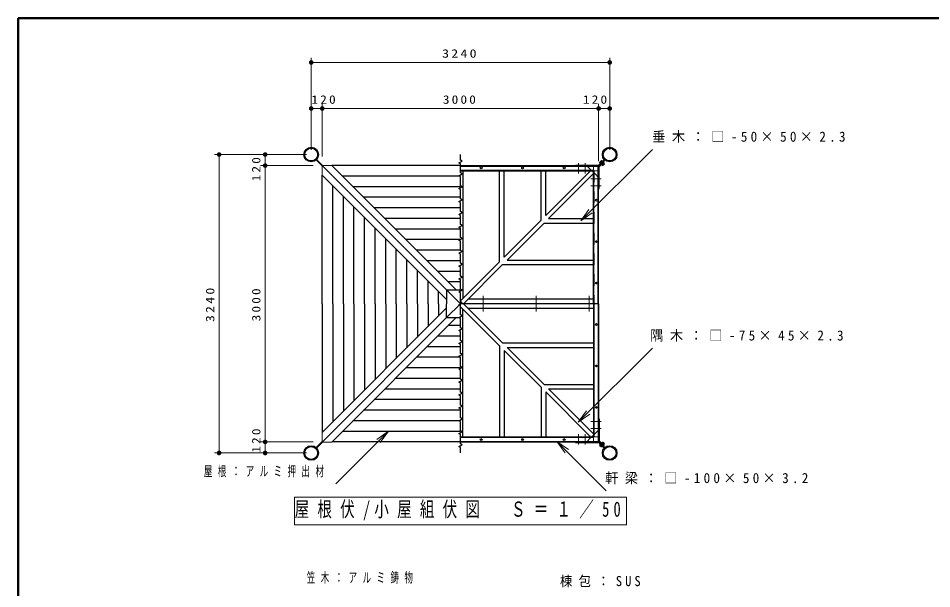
# Model space of a CAD drawing. Units: millimetres on the paper, scale 1:50. Extents: x -365 to 143, y 0 to 257.
# Drawn here: x -365 to -166.7, y 133.1 to 257 of the extents above; entities that cross this region are included whole.
import ezdxf

# ---------------------------------------------------------------- set-up
doc = ezdxf.new("R2010")
doc.units = ezdxf.units.MM
doc.linetypes.add('USER1', pattern=[4.5, 2.5, -2])
doc.linetypes.add('USER2', pattern=[6, 3, -1, 1, -1])
doc.layers.add('LY_1', color=7, linetype='Continuous', lineweight=25)
doc.layers.add('LY_2', color=7, linetype='Continuous', lineweight=13)
doc.styles.add('ＭＳ ゴシック', font='')
doc.styles.get('ＭＳ ゴシック').set_extended_font_data('MS Gothic')

# ---------------------------------------------------------------- blocks, each defined once
blk = doc.blocks.new('filled_dot')
at = {"color": 0, "linetype": 'Continuous', "lineweight": -2, "const_width": 1.25}
blk.add_lwpolyline([(-0.625, 0, 1), (0.625, 0, 1)], format="xyb", close=True, dxfattribs=at)
blk = doc.blocks.new('open_arrow')
at = {"color": 0, "linetype": 'Continuous', "lineweight": -2}
blk.add_lwpolyline([(7.5, 1.25), (0, 0), (7.5, -1.25)], dxfattribs=at)

msp = doc.modelspace()

# ---------------------------------------------------------------- linework, layer by layer
at = {"layer": 'LY_1', "lineweight": 13}
for p, q in [((-301.401, 228.404), (-301.401, 248.404)), ((-236.601, 228.404), (-236.601, 248.404)), ((-301.401, 247.404), (-236.601, 247.404)), ((-299.001, 226.985), (-299.001, 238.404)), ((-239.001, 226.004), (-239.001, 238.404)), ((-301.401, 237.404), (-295.511, 237.404)), ((-299.001, 237.404), (-239.001, 237.404)), ((-242.521, 237.404), (-236.601, 237.404)), ((-242.876, 212.995), (-227.342, 228.529)), ((-302.401, 227.404), (-322.401, 227.404)), ((-321.401, 162.604), (-321.401, 227.404)), ((-311.401, 221.484), (-311.401, 227.404)), ((-300.982, 225.004), (-312.401, 225.004)), ((-311.401, 165.004), (-311.401, 225.004)), ((-269.001, 195.64), (-269.001, 195.004)), ((-269.001, 194.368), (-269.001, 195.004)), ((-243.415, 169.285), (-227.342, 185.359)), ((-311.401, 162.604), (-311.401, 168.494)), ((-284.648, 167.323), (-296.09, 155.881)), ((-300.982, 165.004), (-312.401, 165.004)), ((-248.051, 165.104), (-237.347, 154.4)), ((-302.401, 162.604), (-322.401, 162.604)), ((-305.029, 153.04), (-305.029, 146.984)), ((-232.973, 153.04), (-305.029, 153.04)), ((-232.973, 146.984), (-232.973, 153.04)), ((-305.029, 146.984), (-232.973, 146.984))]:
    msp.add_line(p, q, dxfattribs=at)
at = {"layer": 'LY_1'}
for p, q in [((-300.349, 226.225), (-299.047, 224.924)), ((-300.221, 226.352), (-298.92, 225.051)), ((-237.652, 226.225), (-238.881, 224.997)), ((-237.78, 226.352), (-238.852, 225.28)), ((-238.812, 225.693), (-238.416, 226.089)), ((-238.275, 225.947), (-238.416, 226.089)), ((-244.001, 225.004), (-244.001, 225.124)), ((-244.001, 225.124), (-239.061, 225.124)), ((-244.001, 225.004), (-239.061, 225.004)), ((-239.001, 220.004), (-239.001, 224.944)), ((-237.82, 225.803), (-238.881, 224.742)), ((-238.881, 220.004), (-238.881, 224.944)), ((-238.852, 225.28), (-238.725, 225.152)), ((-238.671, 225.551), (-238.812, 225.693)), ((-238.586, 225.636), (-238.728, 225.777)), ((-238.685, 225.537), (-238.261, 225.961)), ((-238.64, 225.492), (-238.685, 225.537)), ((-238.36, 225.862), (-238.501, 226.004)), ((-238.385, 225.237), (-238.34, 225.192)), ((-238.34, 225.192), (-237.916, 225.616)), ((-238.326, 225.206), (-238.142, 225.022)), ((-238.216, 225.916), (-238.261, 225.961)), ((-238.241, 225.291), (-238.02, 225.07)), ((-238.142, 225.022), (-237.746, 225.418)), ((-238.02, 225.07), (-237.794, 225.297)), ((-238.015, 225.517), (-237.794, 225.297)), ((-237.961, 225.662), (-237.916, 225.616)), ((-237.947, 225.93), (-237.82, 225.803)), ((-237.93, 225.602), (-237.746, 225.418)), ((-240.737, 223.904), (-250.501, 214.14)), ((-240.101, 223.268), (-249.864, 213.504)), ((-238.881, 220.004), (-239.001, 220.004)), ((-251.501, 213.14), (-259.501, 205.14)), ((-250.864, 212.504), (-258.864, 204.504)), ((-260.501, 204.14), (-269.001, 195.64)), ((-259.864, 203.504), (-268.364, 195.004)), ((-239.101, 195.004), (-269.001, 195.004)), ((-239.101, 195.004), (-269.001, 195.004)), ((-239.101, 195.004), (-269.001, 195.004)), ((-239.101, 195.004), (-269.001, 195.004)), ((-260.501, 185.868), (-269.001, 194.368)), ((-259.864, 186.504), (-268.364, 195.004)), ((-251.501, 176.868), (-259.501, 184.868)), ((-250.864, 177.504), (-258.864, 185.504)), ((-240.101, 166.74), (-249.864, 176.504)), ((-240.737, 166.104), (-250.501, 175.868)), ((-238.881, 170.004), (-239.001, 170.004)), ((-239.001, 170.004), (-239.001, 165.064)), ((-238.881, 170.004), (-238.881, 165.064)), ((-300.349, 163.783), (-299.047, 165.084)), ((-300.221, 163.656), (-298.92, 164.957)), ((-244.001, 165.004), (-244.001, 164.884)), ((-244.001, 165.004), (-239.061, 165.004)), ((-244.001, 164.884), (-239.061, 164.884)), ((-237.82, 164.205), (-238.881, 165.266)), ((-237.652, 163.783), (-238.881, 165.011)), ((-238.852, 164.728), (-238.725, 164.855)), ((-237.78, 163.656), (-238.852, 164.728)), ((-238.385, 164.771), (-238.34, 164.816)), ((-238.34, 164.816), (-237.916, 164.392)), ((-238.326, 164.802), (-238.142, 164.986)), ((-238.241, 164.717), (-238.02, 164.938)), ((-238.142, 164.986), (-237.746, 164.59)), ((-238.02, 164.938), (-237.794, 164.711)), ((-238.015, 164.491), (-237.794, 164.711)), ((-238.671, 164.457), (-238.812, 164.315)), ((-238.812, 164.315), (-238.416, 163.919)), ((-238.586, 164.372), (-238.728, 164.23)), ((-238.64, 164.516), (-238.685, 164.471)), ((-238.685, 164.471), (-238.261, 164.047)), ((-238.36, 164.146), (-238.501, 164.004)), ((-238.275, 164.061), (-238.416, 163.919)), ((-238.216, 164.092), (-238.261, 164.047)), ((-237.961, 164.346), (-237.916, 164.392)), ((-237.947, 164.078), (-237.82, 164.205)), ((-237.93, 164.406), (-237.746, 164.59))]:
    msp.add_line(p, q, dxfattribs=at)
at = {"layer": 'LY_1', "color": 131}
for p, q in [((-272.001, 198.004), (-299.047, 225.051)), ((-272.001, 198.004), (-299.047, 225.051)), ((-272.001, 198.004), (-299.047, 225.051)), ((-269.915, 198.004), (-296.961, 225.051)), ((-272.001, 195.918), (-299.047, 222.965)), ((-272.001, 195.918), (-299.047, 222.965)), ((-268.501, 223.904), (-268.501, 196.14)), ((-260.501, 204.14), (-260.501, 223.904)), ((-259.501, 205.14), (-259.501, 223.904)), ((-251.501, 213.14), (-251.501, 223.904)), ((-250.501, 214.14), (-250.501, 223.904)), ((-250.864, 212.504), (-240.101, 212.504)), ((-249.864, 213.504), (-240.101, 213.504)), ((-258.864, 204.504), (-240.101, 204.504)), ((-259.864, 203.504), (-240.101, 203.504)), ((-272.001, 194.09), (-299.047, 167.043)), ((-268.501, 166.104), (-268.501, 193.868)), ((-272.001, 192.004), (-299.047, 164.957)), ((-272.001, 192.004), (-299.047, 164.957)), ((-272.001, 192.004), (-299.047, 164.957)), ((-269.915, 192.004), (-296.961, 164.957)), ((-269.915, 192.004), (-296.961, 164.957)), ((-259.864, 186.504), (-240.101, 186.504)), ((-260.501, 185.868), (-260.501, 166.104)), ((-259.501, 184.868), (-259.501, 166.104)), ((-258.864, 185.504), (-240.101, 185.504)), ((-251.501, 176.868), (-251.501, 166.104)), ((-250.864, 177.504), (-240.101, 177.504)), ((-249.864, 176.504), (-240.101, 176.504)), ((-250.501, 175.868), (-250.501, 166.104))]:
    msp.add_line(p, q, dxfattribs=at)
at = {"layer": 'LY_1', "color": 131, "lineweight": 13}
for p, q in [((-296.961, 225.051), (-299.047, 225.051)), ((-299.047, 222.965), (-299.047, 225.051)), ((-299.047, 222.965), (-299.047, 225.051)), ((-299.047, 167.043), (-299.047, 164.957)), ((-296.961, 164.957), (-299.047, 164.957)), ((-296.961, 164.957), (-299.047, 164.957))]:
    msp.add_line(p, q, dxfattribs=at)
at = {"layer": 'LY_1', "color": 4}
for p, q in [((-269.001, 225.004), (-296.915, 225.004)), ((-269.001, 225.004), (-240.101, 225.004)), ((-240.101, 225.004), (-240.101, 224.904)), ((-299.001, 195.004), (-299.001, 222.918)), ((-299.001, 195.004), (-299.001, 222.918)), ((-239.001, 223.904), (-239.101, 223.904)), ((-239.001, 195.004), (-239.001, 223.904)), ((-299.001, 195.004), (-299.001, 167.09)), ((-239.001, 195.004), (-239.001, 166.104)), ((-269.001, 165.004), (-296.915, 165.004)), ((-269.001, 165.004), (-296.915, 165.004)), ((-269.001, 165.004), (-240.101, 165.004)), ((-240.101, 165.004), (-240.101, 165.104)), ((-239.001, 166.104), (-239.101, 166.104))]:
    msp.add_line(p, q, dxfattribs=at)
at = {"layer": 'LY_1', "color": 40}
for p, q in [((-269.001, 224.904), (-239.101, 224.904)), ((-239.101, 195.004), (-239.101, 224.904)), ((-269.001, 223.984), (-240.021, 223.984)), ((-269.001, 223.904), (-240.101, 223.904)), ((-240.101, 195.004), (-240.101, 223.904)), ((-240.021, 195.004), (-240.021, 223.984)), ((-240.101, 195.004), (-240.101, 166.104)), ((-240.021, 195.004), (-240.021, 166.024)), ((-239.101, 195.004), (-239.101, 165.104)), ((-269.001, 166.104), (-240.101, 166.104)), ((-269.001, 166.024), (-240.021, 166.024)), ((-269.001, 165.104), (-239.101, 165.104))]:
    msp.add_line(p, q, dxfattribs=at)
at = {"layer": 'LY_1', "color": 2}
for p, q in [((-244.001, 225.124), (-239.061, 225.124)), ((-244.001, 225.124), (-244.001, 225.004)), ((-244.001, 225.004), (-239.001, 225.004)), ((-239.001, 220.004), (-239.001, 225.004)), ((-238.881, 220.004), (-238.881, 224.944)), ((-240.001, 223.404), (-240.601, 224.004)), ((-239.001, 220.004), (-238.881, 220.004)), ((-272.001, 198.004), (-269.001, 198.004)), ((-269.001, 195.004), (-272.001, 198.004)), ((-272.001, 198.004), (-272.001, 195.004)), ((-269.001, 195.004), (-272.001, 198.004)), ((-272.001, 198.004), (-272.001, 195.004)), ((-269.001, 195.004), (-272.001, 198.004)), ((-269.001, 195.004), (-272.001, 192.004)), ((-272.001, 192.004), (-272.001, 195.004)), ((-269.001, 195.004), (-272.001, 192.004)), ((-269.001, 195.004), (-272.001, 192.004)), ((-272.001, 192.004), (-269.001, 192.004)), ((-272.001, 192.004), (-269.001, 192.004)), ((-239.001, 170.004), (-239.001, 165.004)), ((-239.001, 170.004), (-238.881, 170.004)), ((-238.881, 170.004), (-238.881, 165.064)), ((-240.001, 166.604), (-240.601, 166.004)), ((-244.001, 165.004), (-239.001, 165.004)), ((-244.001, 164.884), (-244.001, 165.004)), ((-244.001, 164.884), (-239.061, 164.884))]:
    msp.add_line(p, q, dxfattribs=at)
at = {"layer": 'LY_1', "linetype": 'USER2', "lineweight": 13}
for p, q in [((-243.401, 225.559), (-243.401, 223.32)), ((-241.901, 225.559), (-241.901, 223.32)), ((-238.446, 222.104), (-240.685, 222.104)), ((-238.446, 220.604), (-240.685, 220.604)), ((-264.048, 195.004), (-264.048, 196.698)), ((-264.048, 195.004), (-264.048, 196.698)), ((-252.554, 195.004), (-252.554, 196.698)), ((-252.554, 195.004), (-252.554, 196.698)), ((-241.06, 195.004), (-241.06, 196.698)), ((-241.06, 195.004), (-241.06, 196.698)), ((-264.048, 195.004), (-264.048, 193.31)), ((-264.048, 195.004), (-264.048, 193.31)), ((-252.554, 195.004), (-252.554, 193.31)), ((-252.554, 195.004), (-252.554, 193.31)), ((-241.06, 195.004), (-241.06, 193.31)), ((-241.06, 195.004), (-241.06, 193.31)), ((-238.446, 169.404), (-240.685, 169.404)), ((-243.401, 164.449), (-243.401, 166.688)), ((-241.901, 164.449), (-241.901, 166.688)), ((-238.446, 167.904), (-240.685, 167.904))]:
    msp.add_line(p, q, dxfattribs=at)
at = {"layer": 'LY_1', "color": 2, "linetype": 'USER1', "lineweight": 13}
for p, q in [((-240.601, 224.004), (-241.721, 225.124)), ((-238.881, 222.284), (-240.001, 223.404)), ((-238.881, 167.724), (-240.001, 166.604)), ((-240.601, 166.004), (-241.721, 164.884))]:
    msp.add_line(p, q, dxfattribs=at)
at = {"layer": 'LY_1', "color": 4, "linetype": 'USER1', "lineweight": 13}
for p, q in [((-240.101, 224.904), (-240.101, 224.004)), ((-240.101, 224.004), (-269.001, 224.004)), ((-240.001, 223.904), (-240.001, 195.004)), ((-239.101, 223.904), (-240.001, 223.904)), ((-240.001, 166.104), (-240.001, 195.004)), ((-240.101, 166.004), (-269.001, 166.004)), ((-240.101, 165.104), (-240.101, 166.004)), ((-239.101, 166.104), (-240.001, 166.104))]:
    msp.add_line(p, q, dxfattribs=at)
at = {"layer": 'LY_1', "color": 12}
for p, q in [((-269.001, 222.725), (-294.635, 222.725)), ((-296.721, 195.004), (-296.721, 220.639)), ((-296.721, 195.004), (-296.721, 220.639)), ((-269.001, 220.426), (-292.336, 220.426)), ((-294.422, 195.004), (-294.422, 218.34)), ((-294.422, 195.004), (-294.422, 218.34)), ((-269.001, 218.127), (-290.038, 218.127)), ((-292.124, 195.004), (-292.124, 216.041)), ((-292.124, 195.004), (-292.124, 216.041)), ((-269.001, 215.828), (-287.739, 215.828)), ((-289.825, 195.004), (-289.825, 213.742)), ((-289.825, 195.004), (-289.825, 213.742)), ((-269.001, 213.529), (-285.44, 213.529)), ((-287.526, 195.004), (-287.526, 211.443)), ((-287.526, 195.004), (-287.526, 211.443)), ((-269.001, 211.231), (-283.141, 211.231)), ((-285.227, 195.004), (-285.227, 209.145)), ((-285.227, 195.004), (-285.227, 209.145)), ((-269.001, 208.932), (-280.842, 208.932)), ((-282.928, 195.004), (-282.928, 206.846)), ((-282.928, 195.004), (-282.928, 206.846)), ((-269.001, 206.633), (-278.544, 206.633)), ((-280.63, 195.004), (-280.63, 204.547)), ((-280.63, 195.004), (-280.63, 204.547)), ((-269.001, 204.334), (-276.245, 204.334)), ((-278.331, 195.004), (-278.331, 202.248)), ((-278.331, 195.004), (-278.331, 202.248)), ((-269.001, 202.035), (-273.946, 202.035)), ((-276.032, 195.004), (-276.032, 199.95)), ((-276.032, 195.004), (-276.032, 199.95)), ((-269.001, 199.737), (-271.647, 199.737)), ((-273.733, 195.004), (-273.733, 197.651)), ((-273.733, 195.004), (-273.733, 197.651)), ((-296.721, 195.004), (-296.721, 169.369)), ((-294.422, 195.004), (-294.422, 171.668)), ((-292.124, 195.004), (-292.124, 173.967)), ((-289.825, 195.004), (-289.825, 176.266)), ((-287.526, 195.004), (-287.526, 178.564)), ((-285.227, 195.004), (-285.227, 180.863)), ((-282.928, 195.004), (-282.928, 183.162)), ((-280.63, 195.004), (-280.63, 185.461)), ((-278.331, 195.004), (-278.331, 187.76)), ((-276.032, 195.004), (-276.032, 190.058)), ((-273.733, 195.004), (-273.733, 192.357)), ((-269.001, 190.271), (-271.647, 190.271)), ((-269.001, 190.271), (-271.647, 190.271)), ((-269.001, 187.972), (-273.946, 187.972)), ((-269.001, 187.972), (-273.946, 187.972)), ((-269.001, 185.674), (-276.245, 185.674)), ((-269.001, 185.674), (-276.245, 185.674)), ((-269.001, 183.375), (-278.544, 183.375)), ((-269.001, 183.375), (-278.544, 183.375)), ((-269.001, 181.076), (-280.842, 181.076)), ((-269.001, 181.076), (-280.842, 181.076)), ((-269.001, 178.777), (-283.141, 178.777)), ((-269.001, 178.777), (-283.141, 178.777)), ((-269.001, 176.478), (-285.44, 176.478)), ((-269.001, 176.478), (-285.44, 176.478)), ((-269.001, 174.18), (-287.739, 174.18)), ((-269.001, 174.18), (-287.739, 174.18)), ((-269.001, 171.881), (-290.038, 171.881)), ((-269.001, 171.881), (-290.038, 171.881)), ((-269.001, 169.582), (-292.336, 169.582)), ((-269.001, 169.582), (-292.336, 169.582)), ((-269.001, 167.283), (-294.635, 167.283)), ((-269.001, 167.283), (-294.635, 167.283))]:
    msp.add_line(p, q, dxfattribs=at)
at = {"layer": 'LY_1', "color": 1}
for p, q in [((-240.101, 196.004), (-267.364, 196.004)), ((-240.101, 194.004), (-267.364, 194.004))]:
    msp.add_line(p, q, dxfattribs=at)
at = {"layer": 'LY_1'}
msp.add_lwpolyline([(-269.001, 162.604), (-269.001, 163.804), (-269.347, 164.004), (-268.654, 164.404), (-269.001, 164.604), (-269.001, 166.604), (-269.347, 166.804), (-268.654, 167.204), (-269.001, 167.404), (-269.001, 169.404), (-269.347, 169.604), (-268.654, 170.004), (-269.001, 170.204), (-269.001, 172.204), (-269.347, 172.404), (-268.654, 172.804), (-269.001, 173.004), (-269.001, 175.004), (-269.347, 175.204), (-268.654, 175.604), (-269.001, 175.804), (-269.001, 177.804), (-269.347, 178.004), (-268.654, 178.404), (-269.001, 178.604), (-269.001, 180.604), (-269.347, 180.804), (-268.654, 181.204), (-269.001, 181.404), (-269.001, 183.404), (-269.347, 183.604), (-268.654, 184.004), (-269.001, 184.204), (-269.001, 186.204), (-269.347, 186.404), (-268.654, 186.804), (-269.001, 187.004), (-269.001, 189.004), (-269.347, 189.204), (-268.654, 189.604), (-269.001, 189.804), (-269.001, 191.804), (-269.347, 192.004), (-268.654, 192.404), (-269.001, 192.604), (-269.001, 194.604), (-269.347, 194.804), (-268.654, 195.204), (-269.001, 195.404), (-269.001, 197.404), (-269.347, 197.604), (-268.654, 198.004), (-269.001, 198.204), (-269.001, 200.204), (-269.347, 200.404), (-268.654, 200.804), (-269.001, 201.004), (-269.001, 203.004), (-269.347, 203.204), (-268.654, 203.604), (-269.001, 203.804), (-269.001, 205.804), (-269.347, 206.004), (-268.654, 206.404), (-269.001, 206.604), (-269.001, 208.604), (-269.347, 208.804), (-268.654, 209.204), (-269.001, 209.404), (-269.001, 211.404), (-269.347, 211.604), (-268.654, 212.004), (-269.001, 212.204), (-269.001, 214.204), (-269.347, 214.404), (-268.654, 214.804), (-269.001, 215.004), (-269.001, 217.004), (-269.347, 217.204), (-268.654, 217.604), (-269.001, 217.804), (-269.001, 219.804), (-269.347, 220.004), (-268.654, 220.404), (-269.001, 220.604), (-269.001, 222.604), (-269.347, 222.804), (-268.654, 223.204), (-269.001, 223.404), (-269.001, 225.404), (-269.347, 225.604), (-268.654, 226.004), (-269.001, 226.204), (-269.001, 227.404)], dxfattribs=at)
for centre, radius in [((-301.401, 227.404), 1.58), ((-301.401, 227.404), 1.398), ((-236.601, 227.404), 1.58), ((-236.601, 227.404), 1.398), ((-264.501, 224.504), 0.2), ((-255.501, 224.504), 0.2), ((-246.501, 224.504), 0.2), ((-239.501, 217.504), 0.2), ((-239.501, 208.504), 0.2), ((-239.501, 199.504), 0.2), ((-239.501, 190.504), 0.2), ((-239.501, 181.504), 0.2), ((-239.501, 172.504), 0.2), ((-264.501, 165.504), 0.2), ((-255.501, 165.504), 0.2), ((-246.501, 165.504), 0.2), ((-301.401, 162.604), 1.58), ((-301.401, 162.604), 1.398), ((-236.601, 162.604), 1.58), ((-236.601, 162.604), 1.398)]:
    msp.add_circle(centre, radius, dxfattribs=at)
at = {"layer": 'LY_1', "color": 2}
for centre, start, end in [((-239.061, 224.944), 0, 90), ((-239.061, 165.064), 270, 0)]:
    msp.add_arc(centre, 0.18, start, end, dxfattribs=at)
at = {"layer": 'LY_1'}
for centre, radius, start, end in [((-239.061, 224.944), 0.18, 0, 90), ((-239.061, 224.944), 0.06, 0, 90), ((-239.061, 165.064), 0.06, 270, 0), ((-239.061, 165.064), 0.18, 270, 0)]:
    msp.add_arc(centre, radius, start, end, dxfattribs=at)
at = {"layer": 'LY_2', "lineweight": 50}
for p, q in [((0, 257), (-365, 257)), ((-365, 257), (-365, 0))]:
    msp.add_line(p, q, dxfattribs=at)

# ---------------------------------------------------------------- block references
at = {"layer": 'LY_1', "lineweight": 13, "xscale": 0.4, "yscale": 0.4}
for p in [(-301.401, 247.404), (-301.401, 237.404), (-299.001, 237.404), (-239.001, 237.404)]:
    msp.add_blockref('filled_dot', p, dxfattribs=at)
for name, p, rotation in [('filled_dot', (-236.601, 247.404), 180), ('filled_dot', (-299.001, 237.404), 180), ('filled_dot', (-239.001, 237.404), 180), ('filled_dot', (-236.601, 237.404), 180), ('filled_dot', (-321.401, 227.404), 270), ('filled_dot', (-311.401, 227.404), 270), ('filled_dot', (-311.401, 225.004), 270), ('filled_dot', (-311.401, 225.004), 90), ('open_arrow', (-242.876, 212.995), 45), ('open_arrow', (-243.415, 169.285), 45), ('open_arrow', (-284.648, 167.323), 225), ('filled_dot', (-311.401, 165.004), 270), ('filled_dot', (-311.401, 165.004), 90), ('open_arrow', (-248.051, 165.104), 315), ('filled_dot', (-321.401, 162.604), 90), ('filled_dot', (-311.401, 162.604), 90)]:
    msp.add_blockref(name, p, dxfattribs=dict(at, rotation=rotation))

# ---------------------------------------------------------------- texts
at = {"layer": 'LY_1', "style": 'ＭＳ ゴシック'}
for s, insert, char_height, attachment_point in [('\\T1.33;\\W1.2;3240', (-269.001, 248.404), 1.833, 8), ('\\T1.33;\\W1.15;120', (-298.479, 238.404), 1.833, 8), ('\\T1.33;\\W1.15;3000', (-269.001, 238.404), 1.833, 8), ('\\T1.33;\\W1.15;120', (-239.552, 238.404), 1.833, 8), ('\\T1.5;\\W0.95;垂木：□-50×50×2.3', (-227.364, 231.179), 2.199, 4), ('\\T1.5;\\W0.95;隅木：□-75×45×2.3', (-227.796, 188.009), 2.199, 4), ('\\T1.64;\\W0.6;屋根：アルミ押出材', (-324.711, 158.531), 2.199, 4), ('\\T1.5;\\W0.95;軒梁：□-100×50×3.2', (-237.574, 157.05), 2.199, 4), ('\\T1.57;\\W0.7;屋根伏/小屋組伏図\u3000Ｓ＝１／50', (-305.001, 150.012), 3.299, 4), ('\\T1.64;\\W0.6;笠木：アルミ鋳物', (-302.368, 135.444), 2.199, 4), ('\\T1.5;\\W0.9;棟包：SUS', (-247.416, 134.674), 2.199, 4)]:
    msp.add_mtext(s, dxfattribs=dict(at, insert=insert, char_height=char_height, attachment_point=attachment_point))
at = {"layer": 'LY_1', "char_height": 1.833, "attachment_point": 8, "rotation": 90, "style": 'ＭＳ ゴシック'}
for s, insert in [('\\T1.33;\\W1.15;120', (-312.401, 224.452)), ('\\T1.33;\\W1.2;3240', (-322.401, 195.004)), ('\\T1.33;\\W1.15;3000', (-312.401, 195.004)), ('\\T1.33;\\W1.15;120', (-312.401, 165.525))]:
    msp.add_mtext(s, dxfattribs=dict(at, insert=insert))

doc.saveas('drawing.dxf')
